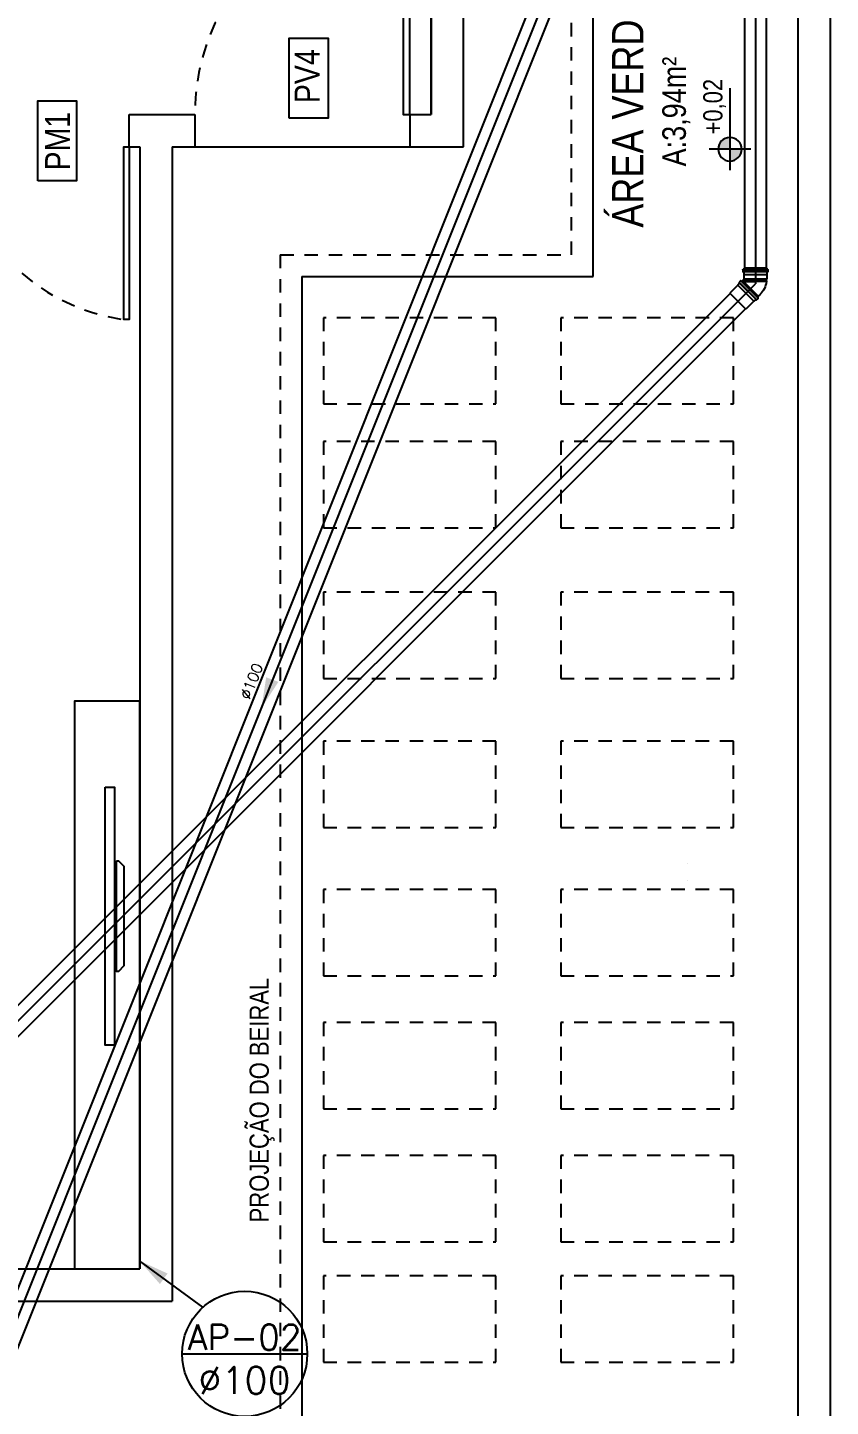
# Model space of a CAD drawing. Header units: millimetres. Extents: x 3923 to 4007, y 744 to 863.
# Drawn here: x 3961.06 to 3968.5, y 825.44 to 838.22 of the extents above; entities that cross this region are included whole.
import ezdxf
from ezdxf.enums import TextEntityAlignment as Align

# ---------------------------------------------------------------- set-up
doc = ezdxf.new("R2010")
doc.units = ezdxf.units.MM
doc.linetypes.add('HIDDEN2', pattern=[0.1875, 0.125, -0.0625])
for name, color, linetype in [('-HIDRO', 8, 'Continuous'), ('A-PEN-C', 4, 'Continuous'), ('AF', 5, 'Continuous'), ('DIVERSOS', 1, 'Continuous'), ('E-txt-g', 3, 'Continuous'), ('Texto-Tubos', 7, 'Continuous'), ('TigreCad', 3, 'Continuous'), ('Tinterno', 9, 'Continuous'), ('TUBULAÇÃO_ESGOTO', 5, 'Continuous')]:
    doc.layers.add(name, color=color, linetype=linetype)
doc.layers.add('E-Txt-W', color=7, linetype='Continuous', lineweight=20)
doc.styles.add('F2', font='ARIALN.TTF')
doc.styles.add('REG60', font='romans.shx', dxfattribs={"width": 0.8, "height": 0.15})
doc.styles.add('REG80', font='romans.shx', dxfattribs={"width": 0.8, "height": 0.2})
doc.styles.add('ROMANS', font='romans__.ttf', dxfattribs={"height": 0.1})
doc.styles.add('TCTUBOS-TXT', font='txt.shx')

# ---------------------------------------------------------------- blocks, each defined once
blk = doc.blocks.new('TXT-AMB75')
at = {"layer": 'E-txt-g', "style": 'REG80', "width": 0.8, "flags": 8}
blk.add_attdef('TXT', text='', height=0.2, dxfattribs=at).set_placement((0.0055, 0.2964), align=Align.CENTER)
at = {"layer": 'E-Txt-W', "style": 'REG60', "width": 0.8, "flags": 8}
blk.add_attdef('TXT', text='', height=0.15, dxfattribs=at).set_placement((0.0055, 0.0271), align=Align.CENTER)
blk = doc.blocks.new('NIVEL')
at = {"layer": 'DIVERSOS'}
h = blk.add_hatch(color=7, dxfattribs=at)
h.paths.add_polyline_path([(0, 0.137, 0.414214), (-0.137, 0), (0, 0)])
h.paths.add_polyline_path([(0, 0), (0, -0.137, 0.414214), (0.137, 0)])
at = {"layer": 'DIVERSOS', "color": 7}
for p, q in [((0, 0.242), (0, -0.242)), ((0.709, 0), (-0.242, 0))]:
    blk.add_line(p, q, dxfattribs=at)
blk.add_circle((0, 0), 0.137, dxfattribs=at)
blk = doc.blocks.new('j4n100p')
at = {"layer": 'TigreCad'}
for p, q in [((-48.8, 23.1), (-58.1, 13.7)), ((9.8, 50.8), (9.9, 52.3)), ((9.8, 50.8), (9.8, 0)), ((9.8, -54.2), (9.8, 0)), ((12.9, 52.3), (9.9, 52.3)), ((9.9, 52.3), (9.9, 0)), ((13, 50.8), (12.9, 52.3)), ((12.9, 52.3), (12.9, 0)), ((19.2, 50.8), (13, 50.8)), ((13, 50.8), (13, 0)), ((13, -56), (13, 0)), ((21.4, 53), (19.2, 50.8)), ((41.1, 53), (21.4, 53)), ((21.4, 53), (21.4, -53)), ((41.4, 53.2), (41.1, 53)), ((41.1, 53), (41.1, -53)), ((53.5, 53.2), (41.4, 53.2)), ((41.4, 53.2), (41.4, -53.3)), ((54.7, 56.7), (54.5, 54.2)), ((65.1, 57.7), (55.7, 57.7)), ((55.7, 56.7), (55.7, -56.6)), ((65.1, 56.7), (65.1, -56.6)), ((66.1, 56.9), (66.9, 54)), ((72.3, 53.2), (67.9, 53.2)), ((72.3, 53.2), (72.3, -53.3)), ((19.1, -52.8), (13.7, -58.1)), ((21.4, -53), (21.2, -52.8)), ((41.1, -53), (21.4, -53)), ((41.4, -53.3), (41.1, -53)), ((53.5, -53.3), (41.4, -53.3)), ((54.7, -56.7), (54.5, -54.2)), ((65.1, -57.6), (55.7, -57.6)), ((66.1, -56.9), (66.9, -54)), ((72.3, -53.3), (67.9, -53.3))]:
    blk.add_line(p, q, dxfattribs=at)
for centre, radius, start, end in [((20.1, -45.8), 97.2, 96.09869, 135), ((53.5, 54.2), 1, 270, 355), ((55.7, 56.7), 1, 90, 175), ((65.1, 56.7), 1, 15, 90), ((67.9, 54.2), 1, 195, 270), ((20.1, -53.8), 1.5, 45, 135), ((53.5, -54.2), 1, 5, 90), ((55.7, -56.6), 1, 185, 270), ((65.1, -56.6), 1, 270, 345), ((67.9, -54.2), 1, 90, 165)]:
    blk.add_arc(centre, radius, start, end, dxfattribs=at)
at = {"layer": 'Tinterno'}
for p, q in [((13.7, -58.1), (-58.1, 13.7)), ((9.9, -54.3), (9.9, 0)), ((12.9, -53.3), (12.9, 0)), ((19.2, 50.8), (19.2, -52.7)), ((54.4, 53.2), (54.4, -53.3)), ((67.1, 53.2), (67.1, -53.3))]:
    blk.add_line(p, q, dxfattribs=at)
blk = doc.blocks.new('26301009p')
at = {"layer": 'TigreCad'}
for p, q in [((0, -53.3), (0, 53.2)), ((0, 53.2), (4.4, 53.2)), ((6.2, 56.9), (5.4, 54)), ((7.2, 57.6), (16.6, 57.6)), ((7.2, -56.6), (7.2, 56.6)), ((16.6, -56.6), (16.6, 56.6)), ((17.6, 56.7), (17.8, 54.2)), ((18.8, 53.2), (30.9, 53.2)), ((30.9, 53.2), (31.2, 53)), ((31.2, 53), (83.5, 53)), ((31.2, -53), (31.2, 53)), ((0, -53.3), (4.4, -53.3)), ((6.2, -56.9), (5.4, -54)), ((7.2, -57.6), (16.6, -57.6)), ((17.6, -56.7), (17.8, -54.2)), ((18.8, -53.3), (30.9, -53.3)), ((30.9, -53.3), (31.2, -53)), ((31.2, -53), (83.5, -53))]:
    blk.add_line(p, q, dxfattribs=at)
for centre, start, end in [((4.4, 54.2), 270, 345), ((7.2, 56.6), 90, 165), ((16.6, 56.6), 5, 90), ((18.8, 54.2), 185, 270), ((4.4, -54.2), 15, 90), ((7.2, -56.6), 195, 270), ((16.6, -56.6), 270, 355), ((18.8, -54.2), 90, 175)]:
    blk.add_arc(centre, 1, start, end, dxfattribs=at)
at = {"layer": 'Tinterno'}
for p, q in [((5.2, -53.3), (5.2, 53.2)), ((17.9, -53.3), (17.9, 53.2)), ((30.9, -53.3), (30.9, 53.2)), ((83.5, -53), (83.5, 53))]:
    blk.add_line(p, q, dxfattribs=at)

msp = doc.modelspace()

# ---------------------------------------------------------------- linework, layer by layer
at = {"layer": '-HIDRO', "ltscale": 0.5}
for p, q in [((3968.498, 809.915), (3968.498, 859.915)), ((3968.198, 811.215), (3968.198, 845.415)), ((3966.298, 835.915), (3966.298, 844.215)), ((3964.798, 837.415), (3964.798, 840.815)), ((3964.798, 840.815), (3964.798, 837.415)), ((3965.098, 837.115), (3965.098, 840.815)), ((3961.998, 837.415), (3962.607, 837.415)), ((3961.998, 837.115), (3961.998, 837.415)), ((3962.607, 837.415), (3962.607, 837.115)), ((3964.598, 837.415), (3964.798, 837.415)), ((3964.598, 837.415), (3964.598, 837.115)), ((3961.998, 837.115), (3962.098, 837.115)), ((3962.098, 837.115), (3962.098, 826.715)), ((3962.398, 837.115), (3962.398, 826.415)), ((3962.398, 837.115), (3962.607, 837.115)), ((3962.607, 837.115), (3964.598, 837.115)), ((3964.598, 837.115), (3965.098, 837.115)), ((3963.598, 835.915), (3963.598, 825.215)), ((3963.598, 835.915), (3966.298, 835.915)), ((3960.548, 826.715), (3962.098, 826.715)), ((3960.548, 826.415), (3962.398, 826.415))]:
    msp.add_line(p, q, dxfattribs=at)
at = {"layer": '-HIDRO', "linetype": 'HIDDEN2'}
for p, q in [((3966.098, 836.115), (3966.098, 844.415)), ((3963.398, 836.115), (3963.398, 825.415)), ((3963.398, 836.115), (3966.098, 836.115))]:
    msp.add_line(p, q, dxfattribs=at)
at = {"layer": '-HIDRO', "ltscale": 0.05}
for points in [[(3964.598, 837.415), (3964.598, 839.415), (3964.538, 839.415), (3964.538, 837.415)], [(3961.998, 837.115), (3961.998, 835.515), (3961.948, 835.515), (3961.948, 837.115)]]:
    msp.add_lwpolyline(points, close=True, dxfattribs=at)
at = {"layer": '-HIDRO'}
for points in [[(3963.48, 837.382), (3963.48, 838.124), (3963.841, 838.124), (3963.841, 837.382)], [(3961.151, 836.8), (3961.151, 837.542), (3961.511, 837.542), (3961.511, 836.8)], [(3962.098, 826.715), (3962.098, 831.976), (3961.49, 831.976), (3961.49, 826.715)], [(3961.776, 831.181), (3961.862, 831.181), (3961.862, 828.787), (3961.776, 828.787)], [(3961.881, 830.497), (3961.898, 830.497), (3961.95, 830.446), (3961.95, 829.522), (3961.898, 829.471), (3961.881, 829.471)]]:
    msp.add_lwpolyline(points, close=True, dxfattribs=at)
at = {"layer": '-HIDRO', "linetype": 'HIDDEN2'}
for points in [[(3965.398, 835.532), (3963.798, 835.532), (3963.798, 834.732), (3965.398, 834.732)], [(3967.598, 835.532), (3965.998, 835.532), (3965.998, 834.732), (3967.598, 834.732)], [(3965.398, 834.385), (3963.798, 834.385), (3963.798, 833.585), (3965.398, 833.585)], [(3967.598, 834.385), (3965.998, 834.385), (3965.998, 833.585), (3967.598, 833.585)], [(3965.398, 832.988), (3963.798, 832.988), (3963.798, 832.188), (3965.398, 832.188)], [(3967.598, 832.988), (3965.998, 832.988), (3965.998, 832.188), (3967.598, 832.188)], [(3965.398, 831.606), (3963.798, 831.606), (3963.798, 830.806), (3965.398, 830.806)], [(3967.598, 831.606), (3965.998, 831.606), (3965.998, 830.806), (3967.598, 830.806)], [(3965.398, 830.23), (3963.798, 830.23), (3963.798, 829.43), (3965.398, 829.43)], [(3967.598, 830.23), (3965.998, 830.23), (3965.998, 829.43), (3967.598, 829.43)], [(3965.398, 828.997), (3963.798, 828.997), (3963.798, 828.197), (3965.398, 828.197)], [(3967.598, 828.997), (3965.998, 828.997), (3965.998, 828.197), (3967.598, 828.197)], [(3965.398, 827.766), (3963.798, 827.766), (3963.798, 826.966), (3965.398, 826.966)], [(3967.598, 827.766), (3965.998, 827.766), (3965.998, 826.966), (3967.598, 826.966)], [(3965.398, 826.649), (3963.798, 826.649), (3963.798, 825.849), (3965.398, 825.849)], [(3967.598, 826.649), (3965.998, 826.649), (3965.998, 825.849), (3967.598, 825.849)]]:
    msp.add_lwpolyline(points, close=True, dxfattribs=at)
for centre, radius, start, end in [((3964.598, 837.425), 1.99, 90, 180.2837), ((3962.19, 837.301), 1.802, 185.9083, 262.273)]:
    msp.add_arc(centre, radius, start, end, dxfattribs=at)
at = {"layer": 'A-PEN-C'}
for p, q in [((3962.092, 826.79), (3962.677, 826.358)), ((3962.488, 825.926), (3963.649, 825.926))]:
    msp.add_line(p, q, dxfattribs=at)
msp.add_circle((3963.069, 825.926), 0.58, dxfattribs=at)
msp.add_solid([(3962.092, 826.79), (3962.354, 826.671), (3962.283, 826.574)], dxfattribs=at)
at = {"layer": 'AF'}
for p, q in [((3967.802, 842.538), (3967.802, 835.847)), ((3960.187, 824.315), (3966.73, 840.686)), ((3958.033, 826.079), (3967.802, 835.847))]:
    msp.add_line(p, q, dxfattribs=at)
at = {"layer": 'TigreCad'}
for p, q in [((3967.7, 842.538), (3967.7, 835.992)), ((3967.903, 842.538), (3967.903, 835.992)), ((3966.636, 840.724), (3960.078, 824.315)), ((3966.825, 840.648), (3960.296, 824.315)), ((3967.567, 835.757), (3957.909, 826.099)), ((3967.711, 835.613), (3958.115, 826.017)), ((3967.169, 830.469), (3967.169, 830.469)), ((3967.169, 830.318), (3967.169, 830.318))]:
    msp.add_line(p, q, dxfattribs=at)
at = {"layer": 'TUBULAÇÃO_ESGOTO'}
msp.add_solid([(3963.224, 831.914), (3963.268, 832.198), (3963.381, 832.156)], dxfattribs=at)

# ---------------------------------------------------------------- block references
at = {"layer": '-HIDRO'}
ref = msp.add_blockref('TXT-AMB75', (3967.197, 837.435), dxfattribs=dict(at, xscale=1.458, yscale=1.458, zscale=1.458, rotation=90))
ref.add_attrib('TXT', 'ÁREA VERDE', dxfattribs={"layer": 'E-txt-g', "color": 2, "height": 0.2916, "rotation": 90, "style": 'F2'}).set_placement((3966.765, 837.443), align=Align.CENTER)
ref.add_attrib('TXT', 'A:3,94m²', dxfattribs={"layer": 'E-Txt-W', "height": 0.2187, "rotation": 90, "style": 'F2'}).set_placement((3967.158, 837.443), align=Align.CENTER)
at = {"layer": '-HIDRO', "linetype": 'Continuous', "xscale": -0.7971733240954236, "yscale": 0.7971733240954236, "zscale": 0.7971733240954236, "rotation": 270}
msp.add_blockref('NIVEL', (3967.566, 837.094), dxfattribs=at)
at = {"layer": 'TigreCad', "yscale": 0.002, "zscale": 0.002}
for name, p, xscale, rotation in [('26301009p', (3967.757, 835.803), 0.002, 225.0000000011076), ('j4n100p', (3967.802, 835.847), -0.002, 270)]:
    msp.add_blockref(name, p, dxfattribs=dict(at, xscale=xscale, rotation=rotation))

# ---------------------------------------------------------------- texts
at = {"layer": '-HIDRO', "linetype": 'Continuous', "style": 'F2'}
for s, height, p in [('PV4', 0.2308, (3963.532, 837.521)), ('+0,02', 0.1781, (3967.319, 837.23)), ('PM1', 0.2308, (3961.219, 836.897)), ('PROJEÇÃO DO BEIRAL', 0.17812, (3963.114, 827.145))]:
    msp.add_text(s, height=height, rotation=90, dxfattribs=at).set_placement(p, align=Align.TOP_LEFT)
at = {"layer": 'A-PEN-C', "style": 'ROMANS'}
for s, height, p in [('AP-02', 0.234, (3963.069, 825.963)), ('%%C100', 0.2494, (3963.067, 825.556))]:
    msp.add_text(s, height=height, dxfattribs=at).set_placement(p, align=Align.CENTER)
at = {"layer": 'Texto-Tubos', "style": 'TCTUBOS-TXT'}
msp.add_text('%%C100', height=0.1, rotation=68.2136, dxfattribs=at).set_placement((3963.178, 832.143), align=Align.CENTER)

doc.saveas('drawing.dxf')
